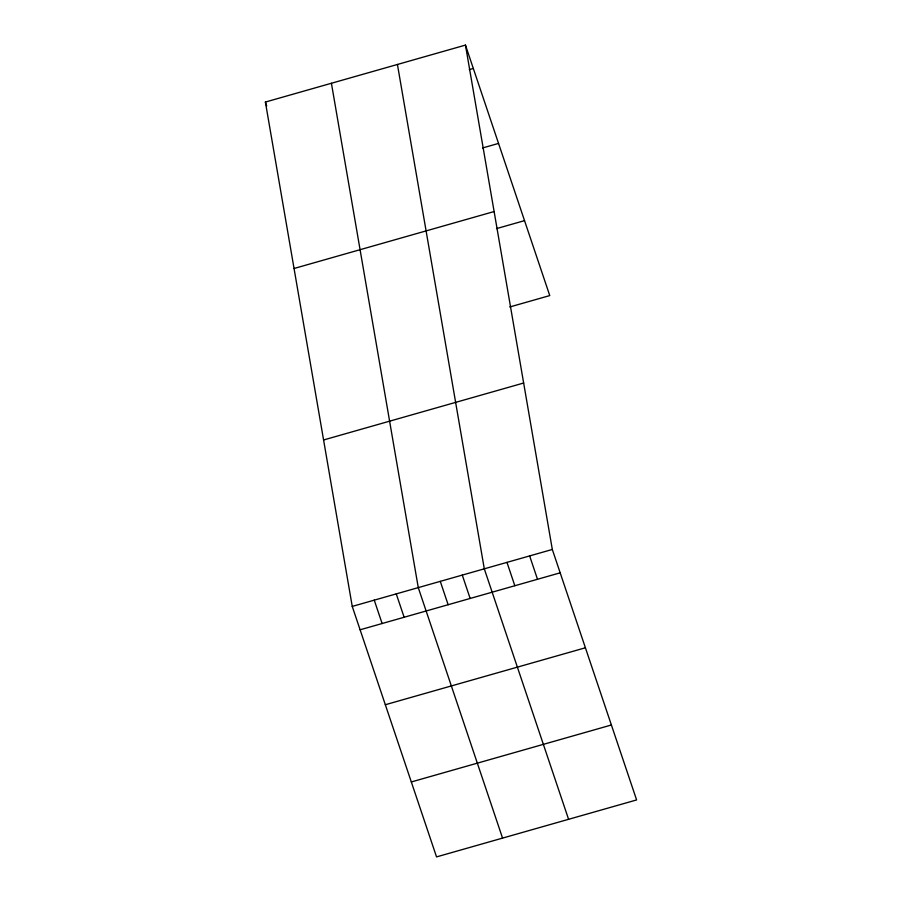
<?xml version="1.0" encoding="UTF-8"?>
<svg xmlns="http://www.w3.org/2000/svg" width="902" height="902" viewBox="0 0 902 902"><rect width="100%" height="100%" fill="white"/><g stroke="black" fill="none" stroke-linecap="round" stroke-linejoin="round"><path stroke-width="1.35" d="M465.455 45.1L552.317 549.465L636.609 799.939L436.545 856.9L352.242 606.415L265.391 102.061L465.455 45.1L549.758 295.585L509.743 306.973M469.322 69.612L473.325 68.473M482.536 147.973L498.547 143.418M294.052 268.492L494.116 211.542M496.517 228.612L524.536 220.64M323.581 439.973L523.645 383.023M352.242 606.415L552.317 549.465M360.112 629.788L560.176 572.826M385.334 704.733L585.398 647.783M411.323 781.955L611.387 724.994M529.643 555.914L537.502 579.287M506.969 562.374L514.828 585.736M568.587 819.309L484.295 568.824L397.432 64.47M462.286 575.093L470.145 598.454M440.277 581.35L448.136 604.723M265.391 102.061L266.699 105.951M502.561 838.105L418.269 587.619L331.417 83.266M396.26 593.888L404.13 617.25M374.251 600.146L382.121 623.519"/></g></svg>
